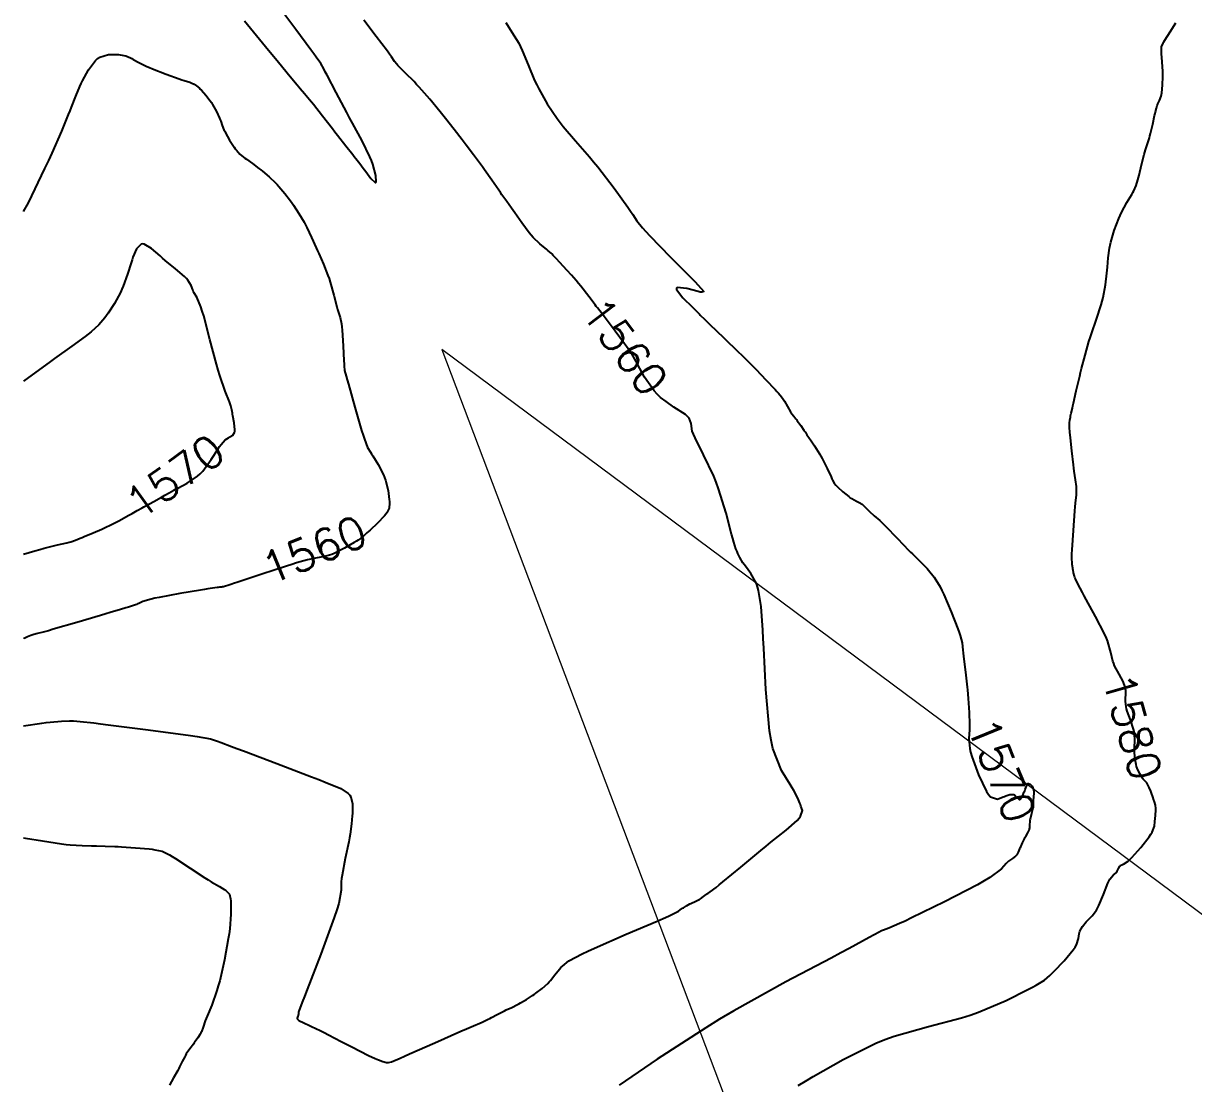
# Model space of a CAD drawing. Header units: metres. Extents: x 837477 to 838477, y 1189014 to 1191014.
# Drawn here: x 837476.5 to 837617.2, y 1190339.9 to 1190467.4 of the extents above; entities that cross this region are included whole.
import ezdxf

# ---------------------------------------------------------------- set-up
doc = ezdxf.new("R2010")
doc.units = ezdxf.units.M
doc.header["$LTSCALE"] = 0.3
doc.layers.add('COTAS 10', color=1, linetype='Continuous')
doc.layers.add('Linea_Tendencia', color=51, linetype='Continuous', lineweight=20)
doc.styles.get("Standard").update_dxf_attribs({"font": 'simplex.shx'})

msp = doc.modelspace()

# ---------------------------------------------------------------- linework, layer by layer
at = {"layer": 'COTAS 10'}
for points, elevation in [([(837476.514, 1190382.911), (837478.738, 1190383.233), (837479.268, 1190383.301), (837479.75, 1190383.358), (837481.088, 1190383.474), (837482.055, 1190383.497), (837482.303, 1190383.496), (837482.541, 1190383.491), (837483.329, 1190383.445), (837484.982, 1190383.254), (837485.765, 1190383.158), (837486.69, 1190383.044), (837491.207, 1190382.475), (837495.71, 1190381.88), (837496.626, 1190381.749), (837497.399, 1190381.633), (837498.995, 1190381.336), (837499.595, 1190381.148), (837499.739, 1190381.101), (837499.874, 1190381.055), (837500.282, 1190380.907), (837501.52, 1190380.436), (837502.178, 1190380.187), (837502.972, 1190379.887), (837506.98, 1190378.375), (837511.141, 1190376.79), (837512.032, 1190376.444), (837512.809, 1190376.137), (837514.673, 1190375.366), (837515.577, 1190374.777), (837515.749, 1190374.585), (837515.888, 1190374.381), (837516.105, 1190373.543), (837516.085, 1190372.611), (837516.073, 1190372.349), (837516.059, 1190372.084), (837515.984, 1190371.112), (837515.812, 1190369.873), (837515.736, 1190369.44), (837515.647, 1190368.968), (837515.225, 1190366.937), (837514.843, 1190364.962), (837514.781, 1190364.525), (837514.737, 1190364.136), (837514.734, 1190363.127), (837514.429, 1190361.527), (837514.195, 1190360.765), (837513.897, 1190359.864), (837512.277, 1190355.458), (837510.628, 1190351.174), (837510.311, 1190350.349), (837510.055, 1190349.681), (837509.633, 1190348.577), (837509.611, 1190348.492), (837509.603, 1190348.444), (837509.596, 1190348.352), (837509.591, 1190348.261), (837509.588, 1190348.237), (837509.586, 1190348.213), (837509.573, 1190348.132), (837509.549, 1190348.043), (837509.539, 1190348.015), (837509.529, 1190347.985), (837509.48, 1190347.864), (837509.444, 1190347.747), (837509.441, 1190347.72), (837509.442, 1190347.695), (837509.469, 1190347.625), (837509.522, 1190347.57), (837509.538, 1190347.554), (837509.555, 1190347.539), (837509.622, 1190347.482), (837509.875, 1190347.347), (837510.009, 1190347.282), (837510.171, 1190347.205), (837510.987, 1190346.826), (837511.85, 1190346.425), (837512.042, 1190346.334), (837512.213, 1190346.251), (837512.663, 1190346.025), (837513.207, 1190345.736), (837513.439, 1190345.615), (837513.706, 1190345.476), (837514.962, 1190344.822), (837516.332, 1190344.114), (837516.671, 1190343.941), (837516.993, 1190343.777), (837518.008, 1190343.269), (837518.822, 1190342.882), (837519.018, 1190342.795), (837519.2, 1190342.718), (837519.748, 1190342.512), (837520.19, 1190342.422), (837520.305, 1190342.417), (837520.418, 1190342.421), (837520.797, 1190342.508), (837521.812, 1190342.944), (837522.325, 1190343.169), (837522.939, 1190343.438), (837525.992, 1190344.783), (837529.12, 1190346.163), (837529.779, 1190346.453), (837530.35, 1190346.704), (837531.666, 1190347.28), (837532.393, 1190347.61), (837532.592, 1190347.706), (837532.79, 1190347.804), (837533.497, 1190348.176), (837534.19, 1190348.542), (837534.379, 1190348.638), (837534.568, 1190348.73), (837535.24, 1190349.043), (837535.916, 1190349.368), (837536.107, 1190349.468), (837536.299, 1190349.573), (837537.007, 1190349.991), (837537.732, 1190350.467), (837537.935, 1190350.608), (837538.139, 1190350.754), (837538.885, 1190351.317), (837539.58, 1190351.93), (837539.753, 1190352.108), (837539.916, 1190352.289), (837540.433, 1190352.97), (837540.971, 1190353.652), (837541.148, 1190353.834), (837541.337, 1190354.012), (837542.118, 1190354.63), (837543.697, 1190355.484), (837544.388, 1190355.811), (837545.19, 1190356.178), (837549.002, 1190357.83), (837552.723, 1190359.419), (837553.467, 1190359.746), (837554.086, 1190360.024), (837555.286, 1190360.62), (837555.672, 1190360.887), (837555.778, 1190360.958), (837555.884, 1190361.026), (837556.262, 1190361.262), (837556.648, 1190361.478), (837556.758, 1190361.535), (837556.87, 1190361.589), (837557.288, 1190361.774), (837557.702, 1190361.971), (837557.812, 1190362.034), (837557.92, 1190362.099), (837558.292, 1190362.365), (837558.633, 1190362.626), (837558.72, 1190362.689), (837558.805, 1190362.748), (837559.088, 1190362.925), (837559.814, 1190363.475), (837560.179, 1190363.769), (837560.614, 1190364.123), (837562.776, 1190365.914), (837565.211, 1190367.93), (837565.819, 1190368.427), (837566.398, 1190368.897), (837568.25, 1190370.372), (837569.558, 1190371.522), (837569.795, 1190371.787), (837569.978, 1190372.029), (837570.185, 1190372.711), (837570.009, 1190373.264), (837569.951, 1190373.426), (837569.889, 1190373.591), (837569.63, 1190374.218), (837569.159, 1190375.121), (837568.963, 1190375.46), (837568.739, 1190375.838), (837567.694, 1190377.524), (837566.654, 1190380.198), (837566.434, 1190381.198), (837566.242, 1190382.31), (837565.795, 1190387.267), (837565.551, 1190392.263), (837565.488, 1190393.4), (837565.427, 1190394.431), (837565.224, 1190397.267), (837564.922, 1190399.175), (837564.798, 1190399.622), (837564.657, 1190400.033), (837564.004, 1190401.221), (837563.334, 1190402.099), (837563.183, 1190402.314), (837563.047, 1190402.518), (837562.68, 1190403.152), (837562.439, 1190403.652), (837562.382, 1190403.77), (837562.33, 1190403.879), (837562.18, 1190404.203), (837561.927, 1190405.022), (837561.81, 1190405.443), (837561.673, 1190405.949), (837561.012, 1190408.481), (837560.116, 1190411.433), (837559.832, 1190412.203), (837559.531, 1190412.954), (837558.314, 1190415.496), (837557.281, 1190417.543), (837557.096, 1190417.982), (837556.955, 1190418.366), (837556.811, 1190419.287), (837556.581, 1190419.929), (837556.386, 1190420.136), (837556.133, 1190420.356), (837554.744, 1190421.256), (837553.816, 1190421.92), (837553.131, 1190422.409), (837552.737, 1190422.787), (837552.366, 1190423.191), (837551.218, 1190424.866), (837550.372, 1190426.414), (837550.191, 1190426.738), (837550.034, 1190427.017), (837549.661, 1190427.647), (837549.224, 1190428.269), (837549.026, 1190428.542), (837548.795, 1190428.859), (837547.683, 1190430.372), (837546.589, 1190431.844), (837546.369, 1190432.136), (837546.185, 1190432.377), (837545.82, 1190432.832), (837545.538, 1190433.175), (837545.406, 1190433.346), (837545.251, 1190433.55), (837544.499, 1190434.563), (837543.552, 1190435.789), (837543.275, 1190436.128), (837542.991, 1190436.466), (837542.414, 1190437.118), (837541.911, 1190437.686), (837540.971, 1190438.703), (837540.607, 1190439.093), (837540.236, 1190439.486), (837540.054, 1190439.667), (837540.007, 1190439.714), (837539.96, 1190439.759), (837539.802, 1190439.907), (837539.527, 1190440.142), (837539.407, 1190440.241), (837539.268, 1190440.355), (837538.607, 1190440.89), (837537.798, 1190441.662), (837537.566, 1190441.925), (837537.33, 1190442.209), (837536.446, 1190443.413), (837535.618, 1190444.626), (837535.416, 1190444.916), (837535.227, 1190445.185), (837534.643, 1190445.992), (837534.061, 1190446.793), (837533.872, 1190447.059), (837533.671, 1190447.344), (837532.847, 1190448.535), (837531.959, 1190449.808), (837531.718, 1190450.145), (837531.48, 1190450.475), (837530.635, 1190451.614), (837529.775, 1190452.744), (837529.527, 1190453.07), (837529.275, 1190453.401), (837528.326, 1190454.641), (837527.279, 1190455.975), (837526.965, 1190456.365), (837526.64, 1190456.764), (837525.377, 1190458.28), (837524.121, 1190459.722), (837523.8, 1190460.074), (837523.491, 1190460.406), (837522.471, 1190461.437), (837521.695, 1190462.195), (837521.54, 1190462.355), (837521.411, 1190462.494), (837521.159, 1190462.818), (837520.765, 1190463.393), (837520.546, 1190463.69), (837520.279, 1190464.047), (837518.918, 1190465.836), (837517.455, 1190467.805)], 1560), ([(837503.084, 1190467.697), (837506.002, 1190464.2), (837506.637, 1190463.434), (837507.198, 1190462.755), (837508.602, 1190461.033), (837509.426, 1190460.014), (837509.621, 1190459.779), (837509.801, 1190459.564), (837510.334, 1190458.958), (837510.931, 1190458.26), (837511.152, 1190457.988), (837511.396, 1190457.681), (837512.481, 1190456.288), (837513.666, 1190454.752), (837513.973, 1190454.356), (837514.272, 1190453.972), (837515.278, 1190452.689), (837516.112, 1190451.63), (837516.302, 1190451.387), (837516.476, 1190451.166), (837516.955, 1190450.547), (837517.383, 1190449.984), (837517.523, 1190449.797), (837517.673, 1190449.596), (837518.292, 1190448.761), (837518.801, 1190448.253), (837518.881, 1190448.259), (837518.935, 1190448.329), (837518.912, 1190449.11), (837518.536, 1190450.473), (837518.369, 1190450.911), (837518.173, 1190451.373), (837517.237, 1190453.26), (837516.079, 1190455.406), (837515.744, 1190456.033), (837515.402, 1190456.673), (837514.115, 1190459.102), (837513.023, 1190461.168), (837512.805, 1190461.58), (837512.623, 1190461.922), (837512.267, 1190462.578), (837511.738, 1190463.327), (837511.446, 1190463.727), (837511.092, 1190464.211), (837509.29, 1190466.656), (837507.48, 1190469.097)], 1550), ([(837534.522, 1190467.524), (837535.268, 1190466.348), (837536.077, 1190465.018), (837536.291, 1190464.601), (837536.501, 1190464.163), (837537.223, 1190462.408), (837537.995, 1190460.54), (837538.236, 1190460.03), (837538.49, 1190459.525), (837539.506, 1190457.729), (837540.694, 1190455.969), (837541.057, 1190455.486), (837541.433, 1190455.005), (837542.915, 1190453.286), (837544.583, 1190451.372), (837545.077, 1190450.769), (837545.585, 1190450.134), (837547.536, 1190447.574), (837549.199, 1190445.288), (837549.525, 1190444.825), (837549.794, 1190444.436), (837550.279, 1190443.644), (837550.96, 1190442.796), (837551.352, 1190442.371), (837551.832, 1190441.863), (837554.299, 1190439.345), (837556.771, 1190436.842), (837557.254, 1190436.345), (837557.649, 1190435.933), (837558.347, 1190435.152), (837558.108, 1190435.068), (837557.911, 1190435.095), (837557.658, 1190435.144), (837556.274, 1190435.502), (837555.14, 1190435.638), (837555.044, 1190435.546), (837555.043, 1190435.398), (837555.827, 1190434.396), (837556.965, 1190433.281), (837557.188, 1190433.062), (837557.37, 1190432.881), (837557.691, 1190432.549), (837557.759, 1190432.464), (837557.781, 1190432.439), (837557.805, 1190432.413), (837557.901, 1190432.313), (837558.403, 1190431.827), (837558.682, 1190431.558), (837559.021, 1190431.231), (837560.754, 1190429.563), (837562.509, 1190427.873), (837562.862, 1190427.532), (837563.158, 1190427.246), (837563.748, 1190426.671), (837564.191, 1190426.214), (837564.393, 1190426.003), (837564.631, 1190425.754), (837565.777, 1190424.549), (837566.905, 1190423.353), (837567.131, 1190423.11), (837567.319, 1190422.906), (837567.689, 1190422.487), (837567.871, 1190422.206), (837567.941, 1190422.09), (837568.021, 1190421.956), (837568.381, 1190421.33), (837568.753, 1190420.7), (837568.84, 1190420.564), (837568.921, 1190420.443), (837569.153, 1190420.143), (837569.395, 1190419.856), (837569.481, 1190419.744), (837569.575, 1190419.617), (837569.986, 1190419.04), (837570.383, 1190418.461), (837570.469, 1190418.334), (837570.545, 1190418.22), (837570.733, 1190417.927), (837570.948, 1190417.598), (837571.041, 1190417.461), (837571.148, 1190417.304), (837571.655, 1190416.573), (837572.251, 1190415.636), (837572.414, 1190415.35), (837572.577, 1190415.052), (837573.157, 1190413.877), (837573.635, 1190412.842), (837573.734, 1190412.632), (837573.818, 1190412.455), (837573.998, 1190412.09), (837574.212, 1190411.84), (837574.317, 1190411.736), (837574.442, 1190411.616), (837575.06, 1190411.053), (837575.765, 1190410.478), (837575.945, 1190410.349), (837576.118, 1190410.235), (837576.69, 1190409.932), (837577.165, 1190409.7), (837577.278, 1190409.63), (837577.381, 1190409.557), (837577.687, 1190409.271), (837578.016, 1190408.919), (837578.135, 1190408.805), (837578.266, 1190408.683), (837578.84, 1190408.18), (837579.5, 1190407.597), (837579.686, 1190407.424), (837579.873, 1190407.246), (837580.557, 1190406.563), (837581.246, 1190405.846), (837581.435, 1190405.646), (837581.625, 1190405.446), (837582.304, 1190404.721), (837583.006, 1190403.99), (837583.209, 1190403.787), (837583.417, 1190403.583), (837584.199, 1190402.842), (837584.973, 1190402.074), (837585.175, 1190401.853), (837585.373, 1190401.628), (837586.043, 1190400.783), (837586.745, 1190399.615), (837586.963, 1190399.187), (837587.191, 1190398.712), (837588.097, 1190396.616), (837588.888, 1190394.587), (837589.043, 1190394.155), (837589.17, 1190393.779), (837589.397, 1190392.889), (837589.488, 1190392.029), (837589.529, 1190391.671), (837589.577, 1190391.262), (837589.807, 1190389.356), (837590.007, 1190387.578), (837590.044, 1190387.249), (837590.096, 1190386.713), (837590.142, 1190386.198), (837590.259, 1190384.509), (837590.299, 1190383.086), (837590.296, 1190382.737), (837590.288, 1190382.409), (837590.211, 1190381.388), (837590.315, 1190380.173), (837590.422, 1190379.722), (837590.562, 1190379.221), (837591.351, 1190376.996), (837592.315, 1190375.002), (837592.567, 1190374.646), (837592.811, 1190374.374), (837593.635, 1190374.102), (837594.341, 1190374.356), (837594.511, 1190374.417), (837594.669, 1190374.472), (837595.149, 1190374.638), (837595.525, 1190374.667), (837595.619, 1190374.636), (837595.707, 1190374.59), (837595.988, 1190374.284), (837596.24, 1190374.059), (837596.311, 1190374.063), (837596.382, 1190374.095), (837596.643, 1190374.453), (837596.879, 1190374.969), (837596.934, 1190375.102), (837596.985, 1190375.23), (837597.132, 1190375.654), (837597.271, 1190375.932), (837597.317, 1190375.968), (837597.366, 1190375.986), (837597.569, 1190375.903), (837597.764, 1190375.695), (837597.808, 1190375.635), (837597.847, 1190375.572), (837597.953, 1190375.336), (837598.002, 1190375.037), (837598.006, 1190374.935), (837598.006, 1190374.825), (837597.969, 1190374.359), (837597.928, 1190373.913), (837597.925, 1190373.815), (837597.925, 1190373.729), (837597.956, 1190373.511), (837597.956, 1190373.249), (837597.937, 1190373.134), (837597.909, 1190373.001), (837597.74, 1190372.37), (837597.57, 1190371.701), (837597.542, 1190371.545), (837597.521, 1190371.401), (837597.515, 1190370.983), (837597.504, 1190370.63), (837597.48, 1190370.526), (837597.448, 1190370.42), (837597.257, 1190370.017), (837597.01, 1190369.579), (837596.943, 1190369.451), (837596.876, 1190369.321), (837596.636, 1190368.828), (837596.417, 1190368.349), (837596.364, 1190368.228), (837596.313, 1190368.111), (837596.154, 1190367.729), (837595.96, 1190367.398), (837595.887, 1190367.314), (837595.806, 1190367.233), (837595.445, 1190366.966), (837594.993, 1190366.623), (837594.854, 1190366.495), (837594.711, 1190366.351), (837594.145, 1190365.712), (837592.724, 1190364.655), (837592.04, 1190364.249), (837591.231, 1190363.793), (837587.262, 1190361.738), (837583.323, 1190359.807), (837582.532, 1190359.43), (837581.872, 1190359.122), (837580.574, 1190358.579), (837579.938, 1190358.345), (837579.696, 1190358.232), (837579.426, 1190358.098), (837578.212, 1190357.439), (837575.826, 1190356.136), (837574.817, 1190355.595), (837573.658, 1190354.977), (837568.212, 1190352.095), (837561.927, 1190348.61), (837560.239, 1190347.611), (837558.573, 1190346.598), (837552.743, 1190342.817), (837548.151, 1190339.684)], 1570), ([(837569.673, 1190339.663), (837570.557, 1190340.181), (837571.476, 1190340.716), (837575.091, 1190342.788), (837579.004, 1190344.722), (837580.111, 1190345.168), (837581.229, 1190345.577), (837585.353, 1190346.733), (837589.337, 1190347.765), (837590.367, 1190348.096), (837591.364, 1190348.446), (837594.7, 1190349.871), (837597.308, 1190351.189), (837597.846, 1190351.47), (837598.305, 1190351.716), (837599.297, 1190352.304), (837599.947, 1190352.88), (837600.19, 1190353.118), (837600.46, 1190353.39), (837601.662, 1190354.657), (837602.768, 1190355.972), (837602.977, 1190356.274), (837603.144, 1190356.549), (837603.398, 1190357.319), (837603.462, 1190357.906), (837603.509, 1190358.065), (837603.568, 1190358.223), (837603.89, 1190358.784), (837604.312, 1190359.314), (837604.435, 1190359.453), (837604.561, 1190359.589), (837605.038, 1190360.05), (837605.546, 1190360.715), (837605.691, 1190360.978), (837605.839, 1190361.276), (837606.389, 1190362.639), (837606.917, 1190363.964), (837607.05, 1190364.238), (837607.177, 1190364.472), (837607.589, 1190364.98), (837607.912, 1190365.245), (837607.983, 1190365.324), (837608.046, 1190365.407), (837608.206, 1190365.73), (837608.365, 1190366.023), (837608.428, 1190366.086), (837608.498, 1190366.142), (837608.819, 1190366.282), (837609.362, 1190366.643), (837609.572, 1190366.839), (837609.809, 1190367.076), (837610.882, 1190368.279), (837611.889, 1190369.569), (837612.085, 1190369.862), (837612.245, 1190370.127), (837612.52, 1190370.851), (837612.565, 1190371.39), (837612.58, 1190371.539), (837612.595, 1190371.687), (837612.659, 1190372.219), (837612.698, 1190372.719), (837612.698, 1190372.847), (837612.693, 1190372.971), (837612.635, 1190373.379), (837612.534, 1190373.763), (837612.502, 1190373.871), (837612.468, 1190373.981), (837612.33, 1190374.383), (837612.169, 1190374.802), (837612.122, 1190374.921), (837612.072, 1190375.043), (837611.882, 1190375.495), (837611.691, 1190375.885), (837611.642, 1190375.967), (837611.594, 1190376.038), (837611.434, 1190376.2), (837611.239, 1190376.399), (837611.169, 1190376.493), (837611.092, 1190376.604), (837610.757, 1190377.143), (837610.435, 1190377.831), (837610.367, 1190378.035), (837610.308, 1190378.244), (837610.171, 1190379.051), (837610.122, 1190379.883), (837610.12, 1190380.108), (837610.122, 1190380.332), (837610.167, 1190381.121), (837610.132, 1190381.977), (837610.083, 1190382.243), (837610.017, 1190382.521), (837609.638, 1190383.627), (837609.249, 1190384.692), (837609.176, 1190384.943), (837609.12, 1190385.175), (837609.044, 1190385.857), (837609.063, 1190386.405), (837609.066, 1190386.553), (837609.068, 1190386.7), (837609.066, 1190387.215), (837608.938, 1190387.817), (837608.861, 1190388.018), (837608.765, 1190388.233), (837608.265, 1190389.137), (837607.739, 1190390.143), (837607.627, 1190390.424), (837607.529, 1190390.706), (837607.295, 1190391.729), (837606.927, 1190393.019), (837606.911, 1190393.059), (837606.745, 1190393.468), (837606.528, 1190393.957), (837605.453, 1190396.057), (837604.334, 1190398.093), (837604.089, 1190398.543), (837603.873, 1190398.943), (837603.325, 1190399.975), (837603.022, 1190400.609), (837602.959, 1190400.759), (837602.906, 1190400.898), (837602.792, 1190401.305), (837602.733, 1190401.66), (837602.715, 1190401.766), (837602.696, 1190401.875), (837602.621, 1190402.299), (837602.597, 1190403.201), (837602.61, 1190403.613), (837602.632, 1190404.094), (837602.782, 1190406.416), (837602.962, 1190408.76), (837603.003, 1190409.255), (837603.039, 1190409.685), (837603.138, 1190410.68), (837603.168, 1190411.299), (837603.16, 1190411.491), (837603.146, 1190411.691), (837603.04, 1190412.489), (837602.879, 1190413.546), (837602.831, 1190413.91), (837602.781, 1190414.304), (837602.588, 1190415.988), (837602.422, 1190417.569), (837602.389, 1190417.899), (837602.363, 1190418.183), (837602.314, 1190418.82), (837602.314, 1190419.156), (837602.324, 1190419.344), (837602.36, 1190419.689), (837602.413, 1190420.029), (837602.429, 1190420.121), (837602.447, 1190420.212), (837602.518, 1190420.53), (837602.659, 1190421.131), (837602.72, 1190421.4), (837602.792, 1190421.712), (837603.131, 1190423.212), (837603.537, 1190424.959), (837603.65, 1190425.429), (837603.764, 1190425.892), (837604.177, 1190427.512), (837604.642, 1190429.133), (837604.788, 1190429.596), (837604.942, 1190430.066), (837605.56, 1190431.814), (837606.133, 1190433.541), (837606.258, 1190433.997), (837606.368, 1190434.443), (837606.644, 1190435.974), (837606.805, 1190437.365), (837606.842, 1190437.723), (837606.875, 1190438.068), (837606.97, 1190439.217), (837607.127, 1190440.373), (837607.2, 1190440.724), (837607.286, 1190441.088), (837607.701, 1190442.512), (837608.238, 1190443.943), (837608.4, 1190444.311), (837608.567, 1190444.666), (837609.222, 1190445.85), (837609.812, 1190446.837), (837609.94, 1190447.069), (837610.052, 1190447.283), (837610.326, 1190447.908), (837610.53, 1190448.596), (837610.597, 1190448.849), (837610.669, 1190449.13), (837610.968, 1190450.374), (837611.278, 1190451.633), (837611.356, 1190451.922), (837611.432, 1190452.187), (837611.678, 1190452.931), (837611.913, 1190453.642), (837611.981, 1190453.886), (837612.051, 1190454.149), (837612.313, 1190455.27), (837612.546, 1190456.332), (837612.597, 1190456.559), (837612.641, 1190456.756), (837612.755, 1190457.224), (837612.86, 1190457.531), (837612.901, 1190457.626), (837612.946, 1190457.727), (837613.148, 1190458.126), (837613.347, 1190458.668), (837613.389, 1190458.859), (837613.426, 1190459.066), (837613.513, 1190459.961), (837613.536, 1190461.007), (837613.532, 1190461.31), (837613.524, 1190461.618), (837613.458, 1190462.78), (837613.389, 1190463.789), (837613.379, 1190464), (837613.373, 1190464.183), (837613.385, 1190464.599), (837613.566, 1190465.012), (837613.666, 1190465.192), (837613.789, 1190465.4), (837614.414, 1190466.392), (837615.09, 1190467.493)], 1580), ([(837476.514, 1190444.761), (837477.114, 1190445.838), (837479.105, 1190449.942), (837479.562, 1190450.912), (837479.977, 1190451.811), (837481.133, 1190454.459), (837481.929, 1190456.429), (837482.118, 1190456.9), (837482.292, 1190457.339), (837482.807, 1190458.658), (837483.301, 1190459.821), (837483.462, 1190460.161), (837483.633, 1190460.51), (837484.339, 1190461.837), (837485.177, 1190462.957), (837485.432, 1190463.175), (837485.696, 1190463.352), (837486.73, 1190463.662), (837487.717, 1190463.665), (837487.951, 1190463.649), (837488.169, 1190463.627), (837488.815, 1190463.486), (837489.386, 1190463.252), (837489.556, 1190463.171), (837489.732, 1190463.083), (837490.41, 1190462.704), (837491.347, 1190462.231), (837491.685, 1190462.083), (837492.058, 1190461.927), (837493.689, 1190461.304), (837495.251, 1190460.744), (837495.581, 1190460.629), (837495.865, 1190460.531), (837496.521, 1190460.319), (837496.867, 1190460.195), (837496.957, 1190460.152), (837497.044, 1190460.106), (837497.338, 1190459.907), (837497.674, 1190459.599), (837497.788, 1190459.484), (837497.912, 1190459.356), (837498.436, 1190458.787), (837498.989, 1190458.085), (837499.131, 1190457.874), (837499.269, 1190457.656), (837499.727, 1190456.805), (837500.094, 1190456.001), (837500.174, 1190455.812), (837500.245, 1190455.638), (837500.423, 1190455.128), (837500.631, 1190454.606), (837500.721, 1190454.423), (837500.825, 1190454.224), (837501.316, 1190453.366), (837501.858, 1190452.523), (837501.994, 1190452.332), (837502.124, 1190452.16), (837502.541, 1190451.695), (837503.001, 1190451.31), (837503.158, 1190451.189), (837503.328, 1190451.061), (837504.046, 1190450.546), (837504.844, 1190449.963), (837505.064, 1190449.793), (837505.283, 1190449.619), (837506.071, 1190448.958), (837506.837, 1190448.234), (837507.043, 1190448.02), (837507.246, 1190447.8), (837507.957, 1190446.959), (837508.637, 1190446.054), (837508.821, 1190445.794), (837509.003, 1190445.53), (837509.644, 1190444.542), (837510.258, 1190443.483), (837510.423, 1190443.174), (837510.585, 1190442.858), (837511.154, 1190441.658), (837511.713, 1190440.408), (837511.869, 1190440.06), (837512.026, 1190439.711), (837512.597, 1190438.443), (837513.139, 1190437.098), (837513.276, 1190436.7), (837513.409, 1190436.29), (837513.844, 1190434.719), (837514.201, 1190433.309), (837514.285, 1190433.001), (837514.362, 1190432.73), (837514.587, 1190432.048), (837514.754, 1190431.248), (837514.796, 1190430.903), (837514.835, 1190430.503), (837514.96, 1190428.61), (837515.051, 1190426.798), (837515.069, 1190426.449), (837515.084, 1190426.167), (837515.112, 1190425.698), (837515.12, 1190425.667), (837515.122, 1190425.661), (837515.125, 1190425.655), (837515.136, 1190425.642), (837515.332, 1190424.966), (837515.451, 1190424.542), (837515.599, 1190424.015), (837516.365, 1190421.261), (837517.179, 1190418.43), (837517.356, 1190417.856), (837517.513, 1190417.373), (837517.903, 1190416.385), (837518.253, 1190415.83), (837518.383, 1190415.62), (837518.529, 1190415.385), (837519.176, 1190414.334), (837519.812, 1190413.118), (837519.95, 1190412.78), (837520.071, 1190412.442), (837520.372, 1190411.215), (837520.51, 1190410.139), (837520.528, 1190409.896), (837520.538, 1190409.677), (837520.504, 1190409.083), (837520.234, 1190408.542), (837520.096, 1190408.356), (837519.929, 1190408.155), (837519.098, 1190407.297), (837518.212, 1190406.463), (837518.012, 1190406.276), (837517.831, 1190406.108), (837517.341, 1190405.663), (837516.781, 1190405.256), (837516.557, 1190405.113), (837516.302, 1190404.957), (837515.131, 1190404.283), (837513.902, 1190403.657), (837513.61, 1190403.531), (837513.339, 1190403.426), (837512.539, 1190403.218), (837511.851, 1190403.121), (837511.652, 1190403.087), (837511.449, 1190403.049), (837510.684, 1190402.886), (837509.359, 1190402.506), (837508.802, 1190402.333), (837508.163, 1190402.129), (837505.171, 1190401.147), (837502.319, 1190400.198), (837501.769, 1190400.016), (837501.576, 1190399.953), (837501.322, 1190399.868), (837500.572, 1190399.627), (837500.495, 1190399.615), (837500.472, 1190399.612), (837500.448, 1190399.61), (837500.358, 1190399.605), (837500.26, 1190399.599), (837500.231, 1190399.596), (837500.202, 1190399.592), (837500.092, 1190399.574), (837499.938, 1190399.552), (837499.882, 1190399.545), (837499.82, 1190399.538), (837499.545, 1190399.511), (837498.708, 1190399.388), (837498.292, 1190399.32), (837497.796, 1190399.238), (837495.336, 1190398.819), (837492.839, 1190398.358), (837492.318, 1190398.249), (837491.872, 1190398.148), (837490.879, 1190397.852), (837490.381, 1190397.628), (837490.247, 1190397.572), (837490.115, 1190397.52), (837489.653, 1190397.356), (837489.152, 1190397.198), (837488.996, 1190397.149), (837488.831, 1190397.097), (837488.174, 1190396.894), (837486.94, 1190396.524), (837486.411, 1190396.367), (837485.802, 1190396.186), (837482.929, 1190395.339), (837480.111, 1190394.518), (837479.537, 1190394.355), (837479.052, 1190394.219), (837478.044, 1190393.959), (837477.628, 1190393.858), (837477.516, 1190393.822), (837477.405, 1190393.783), (837477.017, 1190393.615), (837476.668, 1190393.444), (837476.581, 1190393.403), (837476.514, 1190393.372)], 1560), ([(837476.514, 1190403.565), (837477.892, 1190403.969), (837478.479, 1190404.131), (837479.023, 1190404.277), (837480.623, 1190404.663), (837481.756, 1190404.92), (837482.005, 1190404.983), (837482.226, 1190405.044), (837482.792, 1190405.238), (837483.351, 1190405.481), (837483.568, 1190405.572), (837483.812, 1190405.674), (837484.918, 1190406.128), (837485.95, 1190406.576), (837486.181, 1190406.676), (837486.524, 1190406.837), (837486.863, 1190407.001), (837488.066, 1190407.628), (837489.113, 1190408.203), (837489.355, 1190408.336), (837489.576, 1190408.456), (837490.203, 1190408.795), (837490.805, 1190409.123), (837491.011, 1190409.237), (837491.234, 1190409.36), (837492.181, 1190409.891), (837493.108, 1190410.413), (837493.318, 1190410.532), (837493.508, 1190410.639), (837494.025, 1190410.934), (837494.594, 1190411.244), (837494.817, 1190411.362), (837495.068, 1190411.494), (837496.209, 1190412.083), (837497.457, 1190412.934), (837497.775, 1190413.23), (837498.082, 1190413.552), (837499.092, 1190414.934), (837499.92, 1190416.242), (837500.112, 1190416.516), (837500.287, 1190416.754), (837500.783, 1190417.296), (837501.16, 1190417.566), (837501.26, 1190417.631), (837501.357, 1190417.692), (837501.692, 1190417.877), (837501.912, 1190418.199), (837501.938, 1190418.345), (837501.948, 1190418.517), (837501.854, 1190419.345), (837501.696, 1190420.189), (837501.664, 1190420.371), (837501.639, 1190420.53), (837501.591, 1190420.916), (837501.461, 1190421.406), (837501.383, 1190421.63), (837501.286, 1190421.893), (837500.788, 1190423.164), (837500.13, 1190425.045), (837499.934, 1190425.694), (837499.731, 1190426.397), (837498.947, 1190429.396), (837498.204, 1190432.215), (837498.028, 1190432.805), (837497.864, 1190433.313), (837497.377, 1190434.457), (837497.023, 1190435.045), (837496.943, 1190435.201), (837496.871, 1190435.355), (837496.673, 1190435.889), (837496.3, 1190436.511), (837496.116, 1190436.719), (837495.897, 1190436.944), (837494.819, 1190437.889), (837493.579, 1190438.903), (837493.259, 1190439.172), (837492.949, 1190439.436), (837491.915, 1190440.344), (837491.051, 1190440.868), (837490.849, 1190440.889), (837490.663, 1190440.856), (837490.124, 1190440.292), (837489.692, 1190439.269), (837489.573, 1190438.947), (837489.454, 1190438.608), (837489.026, 1190437.245), (837488.529, 1190435.809), (837488.367, 1190435.424), (837488.194, 1190435.044), (837487.48, 1190433.717), (837486.71, 1190432.537), (837486.502, 1190432.25), (837486.297, 1190431.98), (837485.574, 1190431.147), (837484.646, 1190430.314), (837484.312, 1190430.043), (837483.944, 1190429.756), (837482.335, 1190428.575), (837480.259, 1190427.09), (837479.597, 1190426.612), (837478.898, 1190426.105), (837476.514, 1190424.363)], 1570), ([(837476.514, 1190369.45), (837476.772, 1190369.407), (837478.83, 1190369.063), (837481.112, 1190368.716), (837481.648, 1190368.649), (837482.142, 1190368.595), (837483.583, 1190368.501), (837484.719, 1190368.485), (837485.021, 1190368.479), (837485.319, 1190368.473), (837486.347, 1190368.445), (837487.514, 1190368.396), (837487.898, 1190368.376), (837488.309, 1190368.353), (837490.011, 1190368.247), (837491.638, 1190368.105), (837492.001, 1190368.06), (837492.326, 1190368.011), (837493.181, 1190367.815), (837494.068, 1190367.376), (837494.413, 1190367.176), (837494.8, 1190366.941), (837496.558, 1190365.806), (837498.341, 1190364.635), (837498.745, 1190364.377), (837499.11, 1190364.149), (837500.104, 1190363.563), (837500.735, 1190363.182), (837500.872, 1190363.083), (837500.991, 1190362.986), (837501.284, 1190362.659), (837501.424, 1190362.103), (837501.447, 1190361.863), (837501.463, 1190361.585), (837501.464, 1190360.268), (837501.319, 1190358.471), (837501.243, 1190357.89), (837501.152, 1190357.273), (837500.694, 1190354.746), (837500.119, 1190352.232), (837499.954, 1190351.624), (837499.787, 1190351.054), (837499.163, 1190349.311), (837498.614, 1190347.995), (837498.494, 1190347.694), (837498.388, 1190347.42), (837498.121, 1190346.658), (837497.918, 1190346.107), (837497.853, 1190345.965), (837497.784, 1190345.829), (837497.503, 1190345.378), (837497.167, 1190344.918), (837497.063, 1190344.777), (837496.955, 1190344.63), (837496.525, 1190344.046), (837496.105, 1190343.433), (837496.003, 1190343.267), (837495.908, 1190343.103), (837495.615, 1190342.521), (837495.298, 1190341.876), (837495.188, 1190341.672), (837495.067, 1190341.456), (837494.55, 1190340.581), (837494.068, 1190339.68)], 1570)]:
    msp.add_lwpolyline(points, dxfattribs=dict(at, elevation=elevation))
at = {"layer": 'Linea_Tendencia', "elevation": 1705.277}
msp.add_lwpolyline([(838041.852, 1190952.651), (838036.556, 1190637.066), (838092.197, 1190318.419), (838154.509, 1189961.569), (837526.844, 1190428.193), (837754.279, 1189827.032), (837723.495, 1189335.311)], dxfattribs=at)

# ---------------------------------------------------------------- texts
at = {"layer": 'COTAS 10', "char_height": 3.8, "attachment_point": 7}
for s, insert, rotation in [('1560', (837543.417, 1190432.614, 1560), 306.87995), ('1570', (837490.544, 1190407.547, 1570), 35.80671), ('1560', (837506.188, 1190399.826, 1560), 22.7418), ('1580', (837606.232, 1190388.55, 1580), 286.0761), ('1570', (837589.89, 1190382.884, 1570), 292.43459)]:
    msp.add_mtext(s, dxfattribs=dict(at, insert=insert, rotation=rotation))

doc.saveas('drawing.dxf')
